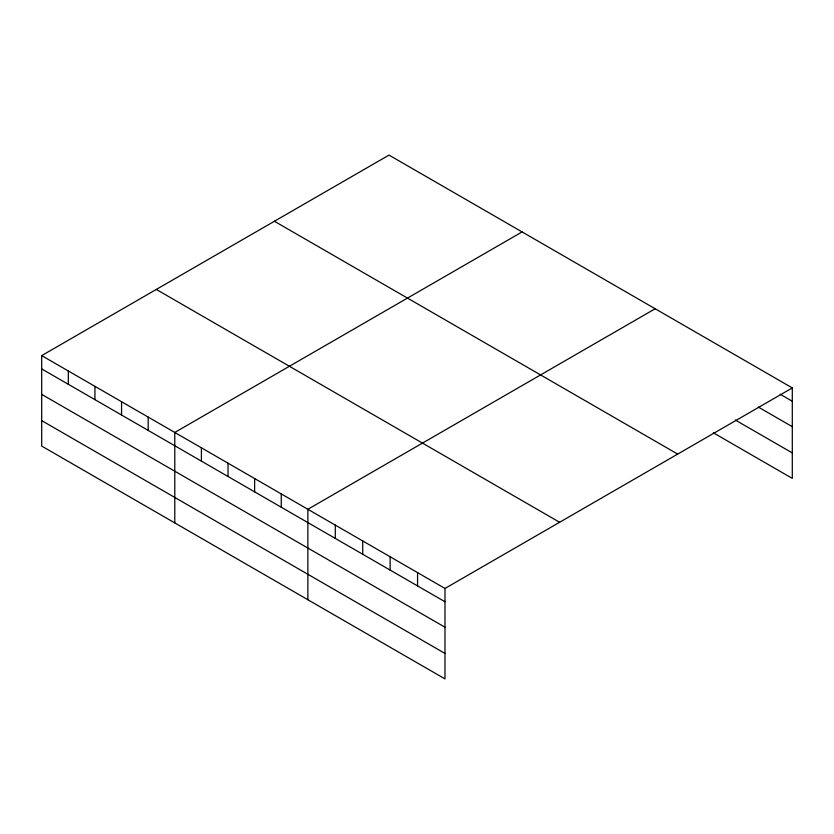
<?xml version="1.0" encoding="UTF-8"?>
<svg xmlns="http://www.w3.org/2000/svg" width="834" height="834" viewBox="0 0 834 834"><rect width="100%" height="100%" fill="white"/><g stroke="black" fill="none" stroke-linecap="round" stroke-linejoin="round"><path stroke-width="1.25" d="M444.991 627.22L444.991 588.45L41.7 355.607L41.7 446.075L444.991 678.907L444.991 627.22L41.7 394.378M41.7 355.607L389.009 155.093L792.3 387.925L792.3 478.393L713.32 432.794M522.094 231.925L174.786 432.45L174.786 522.908M655.18 308.757L307.871 509.282L307.871 599.75M444.991 588.45L792.3 387.925M780.238 394.263L792.3 401.237M758.294 407.065L792.3 426.695M735.254 419.992L792.3 452.925M274.396 221.26L677.688 454.092M156.312 289.44L559.604 522.272M41.7 368.92L444.991 601.752M41.7 420.617L444.991 653.449M417.563 572.614L417.563 585.916M390.135 556.778L390.135 570.091M362.717 540.943L362.717 554.256M335.289 525.118L335.289 538.42M281.256 493.916L281.256 507.218M254.631 478.549L254.631 491.851M228.016 463.183L228.016 476.485M201.401 447.816L201.401 461.119M148.171 417.083L148.171 430.386M121.555 401.717L121.555 415.019M94.93 386.34L94.93 399.653M68.315 370.974L68.315 384.286"/></g></svg>
